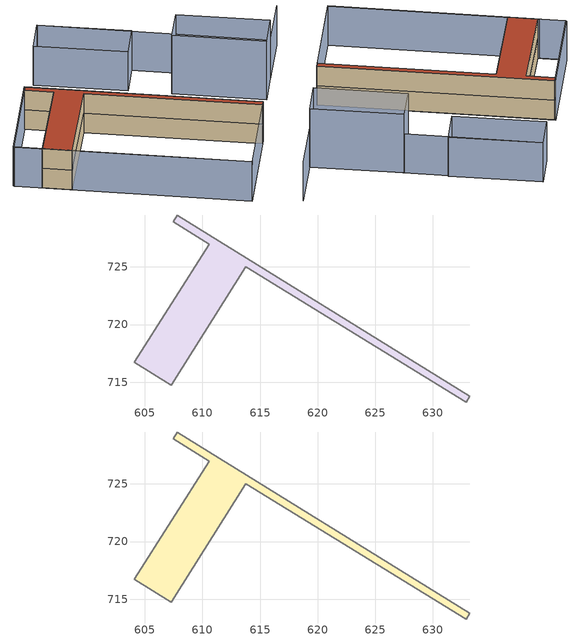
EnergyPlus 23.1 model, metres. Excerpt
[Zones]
8d9727d20464cda8_F0_dwelling_0
 floor ground (EU_floor_Construction): 633.19,713.79 632.88,713.28 613.78,725.02 607.27,714.75 604.09,716.72 610.58,726.98 607.46,728.9 607.84,729.5 z0
 wall adiabatic (EU_wall_Construction): 632.88,713.28 633.19,713.79 607.84,729.5 607.46,728.9 610.58,726.98 604.09,716.72 607.27,714.75 613.78,725.02 632.88,713.28 z0:3
8d9727d20464cda8_F1_dwelling_0
 floor to 8d9727d20464cda8_F0_dwelling_0 (EU_floor_Construction): 633.19,713.79 632.88,713.28 613.78,725.02 607.27,714.75 604.09,716.72 610.58,726.98 607.46,728.9 607.84,729.5 z3
 wall adiabatic (EU_wall_Construction): 632.88,713.28 633.19,713.79 607.84,729.5 607.46,728.9 610.58,726.98 604.09,716.72 607.27,714.75 613.78,725.02 632.88,713.28 z3:6
 roof outside (EU_roof_Construction): 632.88,713.28 633.19,713.79 607.84,729.5 607.46,728.9 610.58,726.98 604.09,716.72 607.27,714.75 613.78,725.02 z6
shading: 643.57,731.44 639.7,725.24 / 639.7,725.24 614.94,740.72 / 607.73,729.57 633.19,713.79 / 633.19,713.79 626.43,702.88 / 626.43,702.88 600.97,718.66 / 600.97,718.66 607.73,729.57 / 607.83,729.51 633.19,713.79 / 633.19,713.79 626.43,702.87 / 626.43,702.87 601.07,718.6 / 601.07,718.6 607.83,729.51 / 607.83,729.51 633.19,713.79 / 633.19,713.79 626.43,702.87 / 626.43,702.87 601.07,718.6 / 601.07,718.6 607.83,729.51 / 607.83,729.51 633.19,713.79 / 633.19,713.79 626.43,702.87 / 626.43,702.87 601.07,718.59 / 601.07,718.59 607.83,729.51 / 607.83,729.51 633.19,713.79 / 633.19,713.79 626.43,702.87 / 626.43,702.87 601.06,718.59 / 601.06,718.59 607.83,729.51 / 607.83,729.51 633.19,713.79 / 633.19,713.79 626.42,702.87 / 626.42,702.87 601.06,718.59 / 601.06,718.59 607.83,729.51 / 607.83,729.51 633.19,713.79 / 633.19,713.79 626.43,702.87 / 626.43,702.87 601.06,718.59 / 601.06,718.59 607.83,729.51 / 622.64,730.67 612.5,736.88 / 612.5,736.88 614.88,740.75 / 614.88,740.75 625.01,734.55 / 625.01,734.55 622.64,730.67 z0:6; 637.42,721.52 627.28,727.73 / 627.28,727.73 629.62,731.54 / 629.62,731.54 639.76,725.34 / 639.76,725.34 637.42,721.52 z0:9
[Building]
EU S2 Campaign: North Axis=0; Terrain=City; Solar Distribution=FullExterior
[Site:Location]
Montreal-Trudeau.Intl.AP: Latitude=45.4667; Longitude=-73.75; Time Zone=-5; Elevation=36
[SizingPeriod:WeatherFileDays]
AnnualSizingPeriod: Begin Month=1; Begin Day of Month=1; End Month=12; End Day of Month=31; Day of Week for Start Day=Monday; Use Weather File Daylight Saving Period=No; Use Weather File Rain and Snow Indicators=No
[MATERIAL]
EU_InternalMass_Material: Roughness=MediumRough; Thickness=0.1; Conductivity=1; Density=1800; Specific Heat=900; Thermal Absorptance=0.9; Solar Absorptance=0.7; Visible Absorptance=0.7
[MATERIAL:NOMASS] Roughness=MediumRough; Thermal Absorptance=0.9; Solar Absorptance=0.7; Visible Absorptance=0.7
Name | Thermal Resistance
EU_wall_NoMass; EU_floor_NoMass | 1.36485
EU_roof_NoMass | 2.55992
[CONSTRUCTION]
EU_wall_Construction: EU_wall_NoMass
EU_roof_Construction: EU_roof_NoMass
EU_floor_Construction: EU_floor_NoMass
EU_InternalMass_Construction: EU_InternalMass_Material
[ZONE] Type=1; Multiplier=1; Ceiling Height=autocalculate; Floor Area=autocalculate; Part of Total Floor Area=Yes
Name | Volume
8d9727d20464cda8_F0_dwelling_0 | 195.324
8d9727d20464cda8_F1_dwelling_0 | 195.325
[INTERNALMASS] Construction=EU_InternalMass_Construction; Surface Area=65.1083
Name | Zone or ZoneList
8d9727d20464cda8_F0_dwelling_0_EU_InternalMass | 8d9727d20464cda8_F0_dwelling_0
8d9727d20464cda8_F1_dwelling_0_EU_InternalMass | 8d9727d20464cda8_F1_dwelling_0
[OTHEREQUIPMENT] Fuel Type=Electricity; Design Level Calculation Method=Watts/Area; Power per Zone Floor Area=1; Fraction Latent=0; Fraction Radiant=0; Fraction Lost=0; Carbon Dioxide Generation Rate=0; EndUse Subcategory=EU_Step8_InternalGains
Name | Zone or ZoneList or Space or SpaceList | Schedule
EU_Step8_InternalGain_8d9727d20464cda8_F0_dwelling_0_f000 | 8d9727d20464cda8_F0_dwelling_0 | EU_Step8_GainSchedule_8d9727d20464cda8_F0_dwelling_0_f000
EU_Step8_InternalGain_8d9727d20464cda8_F1_dwelling_0_f000 | 8d9727d20464cda8_F1_dwelling_0 | EU_Step8_GainSchedule_8d9727d20464cda8_F1_dwelling_0_f000
[ZONEVENTILATION:DESIGNFLOWRATE] Schedule=EU_AlwaysOn; Design Flow Rate Calculation Method=AirChanges/Hour; Air Changes per Hour=0.860309; Ventilation Type=Natural; Fan Pressure Rise=0; Fan Total Efficiency=1; Constant Term Coefficient=1; Temperature Term Coefficient=0; Velocity Term Coefficient=0; Velocity Squared Term Coefficient=0; Minimum Indoor Temperature=-100; Maximum Indoor Temperature=100; Delta Temperature=-100; Minimum Outdoor Temperature=-100; Maximum Outdoor Temperature=100; Maximum Wind Speed=40
Name | Zone or ZoneList or Space or SpaceList
EU_ConstantAir_8d9727d20464cda8_F0_dwelling_0 | 8d9727d20464cda8_F0_dwelling_0
EU_ConstantAir_8d9727d20464cda8_F1_dwelling_0 | 8d9727d20464cda8_F1_dwelling_0
[HVACTEMPLATE:THERMOSTAT] Constant Heating Setpoint=20; Constant Cooling Setpoint=50
EU_HeatOnly_8d9727d20464cda8_F0_dwelling_0; EU_HeatOnly_8d9727d20464cda8_F1_dwelling_0
[HVACTEMPLATE:ZONE:IDEALLOADSAIRSYSTEM] System Availability Schedule=EU_AlwaysOn; Maximum Heating Supply Air Temperature=50; Minimum Cooling Supply Air Temperature=13; Maximum Heating Supply Air Humidity Ratio=0.0156; Minimum Cooling Supply Air Humidity Ratio=0.0077; Heating Limit=NoLimit; Cooling Limit=NoLimit; Heating Availability Schedule=EU_AlwaysOn; Cooling Availability Schedule=EU_CoolingOff; Dehumidification Control Type=ConstantSensibleHeatRatio; Cooling Sensible Heat Ratio=0.7; Dehumidification Setpoint=60; Humidification Control Type=None; Humidification Setpoint=30; Outdoor Air Method=None; Outdoor Air Flow Rate per Person=0.00944; Outdoor Air Flow Rate per Zone Floor Area=0; Outdoor Air Flow Rate per Zone=0; Demand Controlled Ventilation Type=None; Outdoor Air Economizer Type=NoEconomizer; Heat Recovery Type=None; Sensible Heat Recovery Effectiveness=0.7; Latent Heat Recovery Effectiveness=0.65
Name | Template Thermostat
8d9727d20464cda8_F0_dwelling_0 | EU_HeatOnly_8d9727d20464cda8_F0_dwelling_0
8d9727d20464cda8_F1_dwelling_0 | EU_HeatOnly_8d9727d20464cda8_F1_dwelling_0
[SIZING:ZONE] Zone Cooling Design Supply Air Temperature Input Method=SupplyAirTemperature; Zone Cooling Design Supply Air Temperature=13; Zone Heating Design Supply Air Temperature Input Method=SupplyAirTemperature; Zone Heating Design Supply Air Temperature=50; Zone Cooling Design Supply Air Humidity Ratio=0.008; Zone Heating Design Supply Air Humidity Ratio=0.008; Cooling Design Air Flow Method=DesignDay; Cooling Design Air Flow Rate=0; Cooling Minimum Air Flow per Zone Floor Area=0.000762; Cooling Minimum Air Flow=0; Cooling Minimum Air Flow Fraction=0.2; Heating Design Air Flow Method=DesignDay; Heating Design Air Flow Rate=0; Heating Maximum Air Flow per Zone Floor Area=0.002032; Heating Maximum Air Flow=0.141576; Heating Maximum Air Flow Fraction=0.3; Account for Dedicated Outdoor Air System=No; Dedicated Outdoor Air System Control Strategy=NeutralSupplyAir; Dedicated Outdoor Air Low Setpoint Temperature for Design=autosize; Dedicated Outdoor Air High Setpoint Temperature for Design=autosize; Zone Load Sizing Method=Sensible Load Only No Latent Load; Zone Latent Cooling Design Supply Air Humidity Ratio Input Method=HumidityRatioDifference; Zone Cooling Design Supply Air Humidity Ratio Difference=0.005; Zone Latent Heating Design Supply Air Humidity Ratio Input Method=HumidityRatioDifference; Zone Humidification Design Supply Air Humidity Ratio Difference=0.005
8d9727d20464cda8_F0_dwelling_0; 8d9727d20464cda8_F1_dwelling_0
[SCHEDULE:CONSTANT]
Name | Hourly Value
EU_AlwaysOn | 1
EU_CoolingOff | 0
[SCHEDULE:FILE] Column Number=1; Rows to Skip at Top=0; Number of Hours of Data=8760; Column Separator=Comma; Interpolate to Timestep=No; Minutes per Item=60; Adjust Schedule for Daylight Savings=Yes
Name | File
EU_Step8_GainSchedule_8d9727d20464cda8_F0_dwelling_0_f000 | ../../schedules/8d9727d20464cda8/8d9727d20464cda8_F0_dwelling_0_f000_gain.csv
EU_Step8_GainSchedule_8d9727d20464cda8_F1_dwelling_0_f000 | ../../schedules/8d9727d20464cda8/8d9727d20464cda8_F1_dwelling_0_f000_gain.csv
